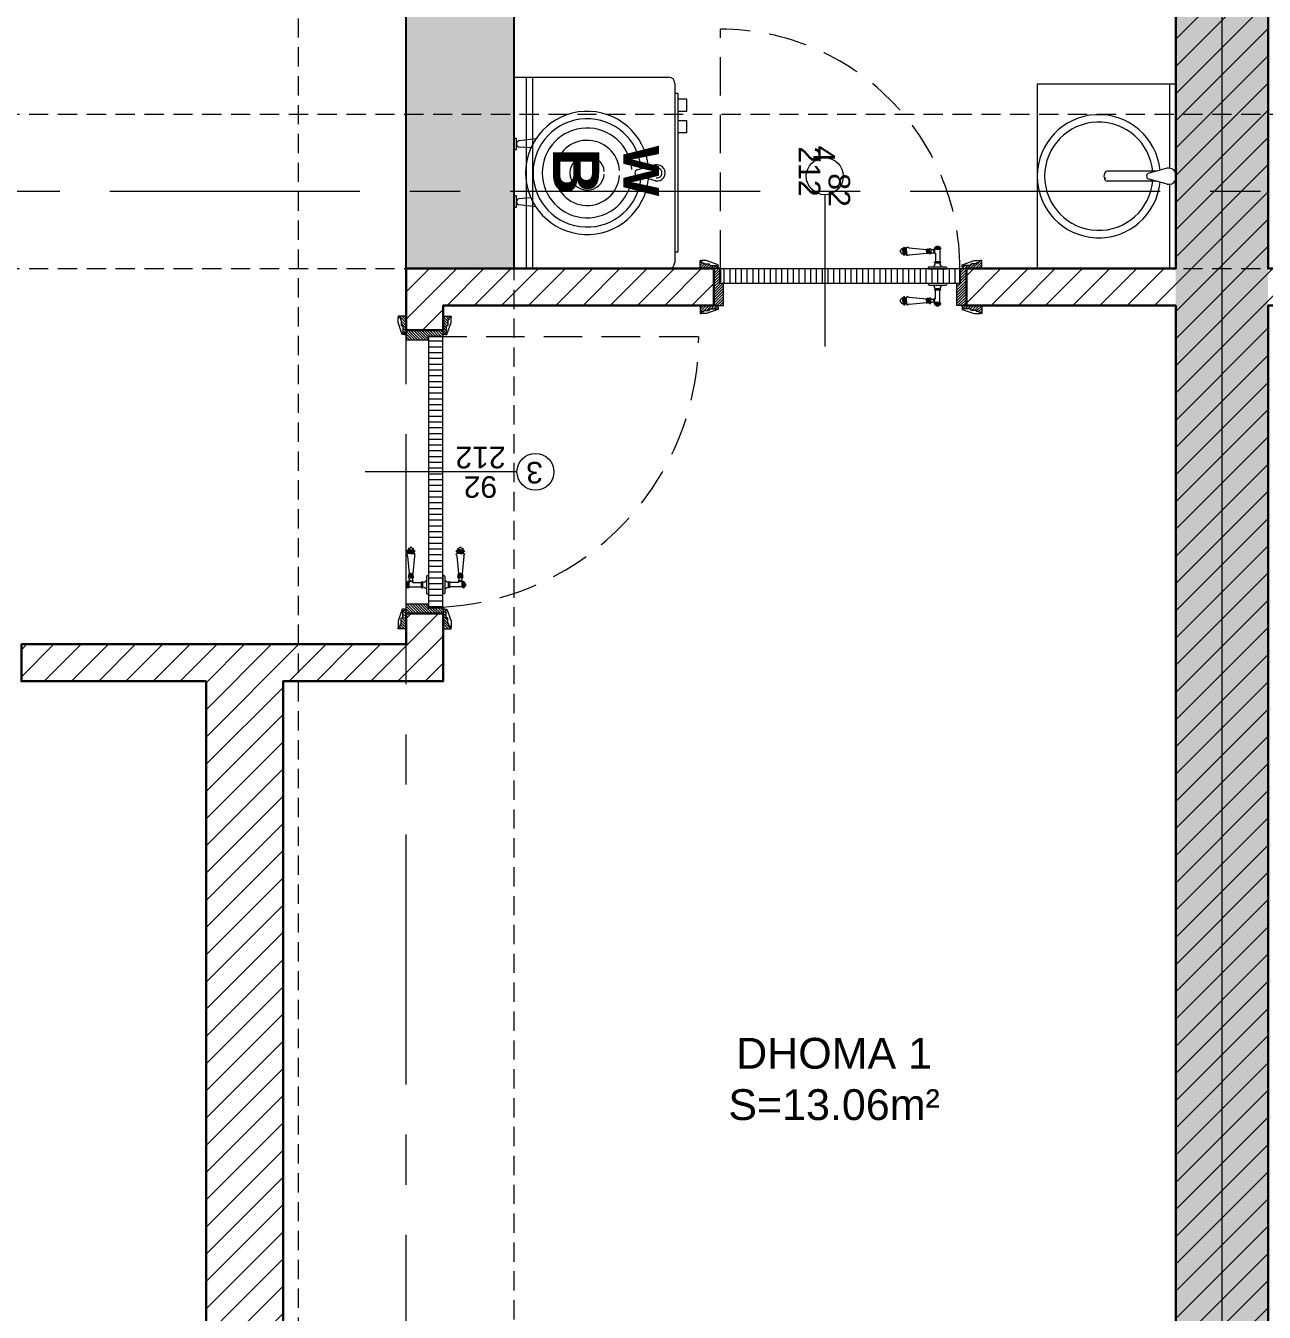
# Model space of a CAD drawing. Header units: centimetres. Extents: x 92587 to 105438, y -55119 to -48334.
# Drawn here: x 95325.5 to 95727.9, y -53786.3 to -53368.5 of the extents above; entities that cross this region are included whole.
import ezdxf

# ---------------------------------------------------------------- set-up
doc = ezdxf.new("R2010")
doc.units = ezdxf.units.CM
doc.header["$LTSCALE"] = 50
doc.header["$MEASUREMENT"] = 0
for name, pattern in [('AXES', [2, 1.25, -0.25, 0.25, -0.25]), ('CACHE', [0.375, 0.25, -0.125]), ('CONTINU', [0])]:
    doc.linetypes.add(name, pattern=pattern)
doc.layers.get('0').update_dxf_attribs({"color": 8})
for name, color, linetype in [('AXES', 10, 'AXES'), ('BETON COUPE', 3, 'CONTINU'), ('BETON TRAME', 252, 'Continuous'), ('TALUS', 2, 'Continuous')]:
    doc.layers.add(name, color=color, linetype=linetype)
for name, color, linetype, lineweight in [('BANJO', 160, 'Continuous', 9), ('BETON CACHE', 4, 'CACHE', 5), ('BETON SUP TRAME', 4, 'CACHE', 5), ('CONSOLE ISOL.', 214, 'Continuous', 15), ('door', 44, 'Continuous', 5), ('MACONNERIE COUPE', 7, 'Continuous', 30), ('MACONNERIE HACHURE', 253, 'Continuous', 13)]:
    doc.layers.add(name, color=color, linetype=linetype, lineweight=lineweight)
doc.layers.add('DEMOL', color=7, linetype='Continuous', lineweight=60, true_color=0xa87e00)
doc.styles.add('GENERATED_STYLE_1', font='arial.ttf')
doc.styles.add('RS_TEXT_1.50', font='arial.ttf', dxfattribs={"height": 12.5})

# ---------------------------------------------------------------- blocks, each defined once
blk = doc.blocks.new('A$C1cd8c289')
at = {"layer": 'AXES', "lineweight": 5, "ltscale": 1.3}
for p, q in [((740, -4150), (740, -1058.41)), ((3195, -2560), (-1985, -2560))]:
    blk.add_line(p, q, dxfattribs=at)
blk = doc.blocks.new('door900')
at = {"color": 0}
for p, q in [((-9.3, 67.7), (9.3, 67.7)), ((9.3, 65.2), (-9.3, 65.2)), ((-6.8, 71.5), (-6.8, 70.2)), ((-5.5, 71.5), (-6.8, 71.5)), ((-6.8, 70.2), (6.8, 70.2)), ((-6.8, 62.7), (-6.8, 24)), ((-6.8, 62.7), (6.8, 62.7)), ((-5.5, 71.5), (5.5, 71.5)), ((5.5, 71.5), (6.8, 71.5)), ((6.8, 71.5), (6.8, 70.2)), ((8.7, 62.7), (6.8, 62.7)), ((6.8, 49.1), (6.8, 24)), ((8.7, 50.9), (8.7, 50.9)), ((10.5, 56.8), (10.5, 62.5)), ((10.5, 56.8), (10.5, 51.1)), ((12.7, 56.8), (12.7, 62.5)), ((12.7, 56.8), (12.7, 51.1)), ((22.5, 63.8), (22.5, 49.8)), ((26.5, 56.8), (26.5, 63.8)), ((26.5, 63.8), (29.1, 63.8)), ((26.5, 63.8), (29.1, 63.8)), ((26.5, 56.8), (26.5, 49.8)), ((26.5, 49.8), (29.1, 49.8)), ((26.5, 49.8), (29.1, 49.8)), ((29.1, 63.8), (29.1, 62.8)), ((29.1, 62.8), (29.1, 56.8)), ((29.1, 50.8), (29.1, 56.8)), ((29.1, 50.8), (29.1, 49.8)), ((29.1, 49.8), (29.1, 49.8)), ((31.1, 62.8), (31.1, 56.8)), ((31.1, 50.8), (31.1, 56.8)), ((34.1, 56.8), (34.1, 62.8)), ((34.1, 62.8), (34.1, 56.8)), ((34.1, 50.8), (34.1, 56.8)), ((34.1, 56.8), (34.1, 50.8)), ((92.8, 68.1), (36.2, 62.8)), ((36.2, 56.8), (36.2, 62.8)), ((36.2, 56.8), (36.2, 50.8)), ((92.8, 45.5), (36.2, 50.8)), ((101.2, 67.3), (103.2, 68)), ((101.2, 56.8), (101.2, 67.3)), ((101.2, 56.8), (101.2, 46.3)), ((101.2, 46.3), (103.2, 45.7)), ((103.2, 68), (103.2, 67.7)), ((103.2, 56.8), (103.2, 68)), ((103.2, 56.8), (103.2, 46.3)), ((103.2, 45.9), (103.2, 45.7)), ((106.5, 68), (105.5, 67.3)), ((105.5, 56.8), (105.5, 67.3)), ((105.5, 56.8), (105.5, 46.3)), ((106.5, 45.7), (105.5, 46.3)), ((106.5, 56.8), (106.5, 68)), ((106.5, 56.8), (106.5, 45.7)), ((110.7, 68), (111.8, 67.3)), ((110.7, 56.8), (110.7, 68)), ((110.7, 56.8), (110.7, 45.7)), ((110.7, 45.7), (111.8, 46.3)), ((111.8, 56.8), (111.8, 67.3)), ((111.8, 66.2), (113.3, 66.2)), ((111.8, 56.8), (111.8, 46.3)), ((111.8, 47.5), (113.3, 47.5)), ((113.3, 56.8), (113.3, 66.2)), ((113.3, 56.8), (113.3, 47.5)), ((120.5, 56.8), (120.5, 58.6)), ((120.5, 56.8), (120.5, 55)), ((-30, 3), (-30, 0)), ((30, 0), (-30, 0)), ((27, 6), (-27, 6)), ((-8.3, 22.3), (8.3, 22.3)), ((-8.3, 18.3), (8.3, 18.3)), ((30, 3), (30, 0))]:
    blk.add_line(p, q, dxfattribs=at)
for centre, radius, start, end in [((-9.3, 66.5), 1.25, 90, 270), ((-6.8, 67.7), 2.51, 90.115, 179.885), ((-6.8, 65.2), 2.51, 180.115, 269.885), ((0, 64), 9.29, 53.4104, 126.5896), ((6.8, 67.7), 2.51, 0.115, 89.885), ((6.8, 65.2), 2.51, 270.115, 359.885), ((8.7, 49), 1.91, 88.7426, 178.1515), ((8.6, 64.9), 2.15, 272.7029, 297.6142), ((8.6, 48.8), 2.15, 62.3858, 87.2971), ((9.3, 66.5), 1.25, 270, 90), ((10, 62.5), 0.561, 3.7097, 127.9634), ((10, 51.1), 0.561, 232.0366, 356.2903), ((11.6, 62.5), 1.1, 0.0106, 179.9894), ((11.6, 51.1), 1.1, 180.0106, 359.9894), ((16.7, 70.5), 8.83, 243.5466, 311.3694), ((16.7, 43.2), 8.83, 48.6306, 116.4534), ((24.5, 63.7), 2.01, 4.1469, 175.8531), ((24.5, 50), 2.01, 184.1469, 355.8531), ((30.1, 62.8), 1.03, 0, 180.0014), ((30.1, 50.8), 1.03, 179.9972, 0), ((32.6, 62.8), 1.48, 0, 180), ((32.6, 50.8), 1.48, 180, 0), ((35.2, 62.8), 1.03, 0, 180), ((32.6, 62.8), 1.48, 1.563306237032948e-10, 2.08440831604393e-10), ((35.2, 50.8), 1.03, 180, 0), ((93.1, 72.5), 4.4, 266.3976, 315.6468), ((93.1, 41.1), 4.4, 44.3532, 93.6024), ((98.3, 67.4), 2.89, 358.3861, 135.6468), ((98.3, 46.2), 2.89, 224.3532, 1.6139), ((104.3, 67.6), 1.15, 170.914, 348.1019), ((104.3, 46.1), 1.15, 11.8981, 189.086), ((108.6, 68), 2.1, 0, 180), ((108.6, 45.7), 2.1, 180, 0), ((115.5, 62.5), 2.84, 13.4568, 140.4953), ((115.5, 51.2), 2.84, 219.5047, 346.5432), ((127.9, 65.2), 9.88, 191.9991, 221.6757), ((127.9, 48.5), 9.88, 138.3243, 168.0009), ((120.5, 56.8), 1.79, 0, 90), ((120.5, 56.8), 1.79, 270, 0), ((-27, 3), 3, 90, 180), ((-6.8, 6), 6, 130.5908, 180), ((-16.6, 16.6), 8.41, 314.3689, 12.0705), ((-8.3, 20.3), 2, 90, 270), ((-8.5, 24), 1.71, 275.059, 359.7825), ((8.5, 24), 1.71, 180.2175, 264.941), ((16.6, 16.6), 8.41, 167.9295, 225.6311), ((8.3, 20.3), 2, 270, 90), ((6.8, 6), 6, 0, 49.4092), ((27, 3), 3, 0, 90)]:
    blk.add_arc(centre, radius, start, end, dxfattribs=at)
blk = doc.blocks.new('Lav60')
at = {"layer": 'BANJO', "linetype": 'Continuous'}
for p, q in [((-54.27, 55.4), (-54.27, 84.18)), ((-54.27, 84.18), (-54.27, 55.4)), ((-52.27, 56.8), (-52.27, 84.18)), ((-9.27, 24.18), (-9.27, 84.18)), ((-51.47, 56.78), (-45.6, 55.16)), ((-47.77, 55.78), (-31.97, 55.78)), ((-31.61, 54.81), (-31.61, 54.8)), ((-31.5, 54.81), (-31.61, 54.81)), ((-31.61, 54.8), (-31.5, 54.8)), ((-31.5, 54.8), (-31.5, 54.81)), ((-54.27, 24.18), (-54.27, 52.96)), ((-54.27, 52.96), (-54.27, 24.18)), ((-52.27, 24.18), (-52.27, 51.56)), ((-51.47, 51.58), (-45.6, 53.19)), ((-47.79, 52.59), (-31.97, 52.59))]:
    blk.add_line(p, q, dxfattribs=at)
at = {"layer": 'BANJO'}
for p, q in [((-9.27, 84.18), (-54.27, 84.18)), ((-9.27, 24.18), (-9.27, 84.18)), ((-9.27, 24.18), (-54.27, 24.18))]:
    blk.add_line(p, q, dxfattribs=at)
at = {"layer": 'BANJO', "linetype": 'Continuous'}
for centre, radius, start, end in [((-29.27, 54.18), 20, 185.6501, 174.3498), ((-29.27, 54.18), 17.58, 184.3007, 175.6991), ((-51.93, 54.18), 2.64, 79.9737, 280.0262), ((-45.78, 54.18), 1, 280.3543, 79.6456)]:
    blk.add_arc(centre, radius, start, end, dxfattribs=at)
blk.add_ellipse((-31.97, 54.18), major_axis=(0, -1.59), ratio=0.623935, start_param=0, end_param=3.141593, dxfattribs=at)

msp = doc.modelspace()

# ---------------------------------------------------------------- hatches: boundary and pattern name
at = {"layer": 'BETON TRAME', "transparency": 33554559}
h = msp.add_hatch(color=256, dxfattribs=at)
h.dxf.hatch_style = 1
h.paths.add_polyline_path([(95944.11, -52797.36), (95979.11, -52797.36), (95979.11, -53447.36), (95944.11, -53447.36), (95944.11, -53272.36), (95484.11, -53272.36), (95484.11, -53447.36), (95449.11, -53447.36), (95449.11, -52797.36), (95484.11, -52797.36), (95484.11, -53232.36), (95694.11, -53232.36), (95694.11, -52902.36), (95734.11, -52902.36), (95734.11, -53232.36), (95944.11, -53232.36)])
h.paths.add_polyline_path([(96814.11, -54122.36), (96814.11, -54072.36), (96679.11, -54072.36), (96679.11, -54122.36)])
h.paths.add_polyline_path([(96079.11, -54122.36), (96079.11, -54072.36), (95944.11, -54072.36), (95944.11, -54122.36)])
h.paths.add_polyline_path([(95484.11, -54122.36), (95484.11, -54072.36), (95349.11, -54072.36), (95349.11, -54122.36)])
h.paths.add_polyline_path([(94749.11, -54122.36), (94749.11, -54072.36), (94614.11, -54072.36), (94614.11, -54122.36)])
h.paths.add_polyline_path([(94749.11, -53447.36), (94749.11, -53397.36), (94614.11, -53397.36), (94614.11, -53447.36)])
h.paths.add_polyline_path([(96814.11, -53447.36), (96814.11, -53397.36), (96679.11, -53397.36), (96679.11, -53447.36)])
h.paths.add_polyline_path([(96814.11, -52847.36), (96814.11, -52797.36), (96679.11, -52797.36), (96679.11, -52847.36)])
h.paths.add_polyline_path([(94749.11, -52847.36), (94749.11, -52797.36), (94614.11, -52797.36), (94614.11, -52847.36)])
h.paths.add_polyline_path([(94749.11, -52107.36), (94749.11, -52057.36), (94614.11, -52057.36), (94614.11, -52107.36)])
h.paths.add_polyline_path([(96679.11, -52057.36), (96679.11, -52107.36), (96814.11, -52107.36), (96814.11, -52057.36)])
h.paths.add_polyline_path([(95984.11, -52107.36), (95984.11, -52057.36), (95874.11, -52057.36), (95874.11, -52107.36)])
h.paths.add_polyline_path([(95554.11, -52107.36), (95554.11, -52057.36), (95444.11, -52057.36), (95444.11, -52107.36)])
h.paths.add_polyline_path([(95579.11, -52057.36), (95554.11, -52057.36), (95554.11, -52562.36), (95579.11, -52562.36)])
h.paths.add_polyline_path([(95874.11, -52057.36), (95849.11, -52057.36), (95849.11, -52562.36), (95874.11, -52562.36)])
at = {"layer": 'door'}
h = msp.add_hatch(dxfattribs=at)
h.set_pattern_fill('ANSI31', color=256, scale=5, angle=900)
h.set_pattern_definition([(225, (243059.2764, -108478.8739), (0.4419417382, -0.4419417382), [])])
edge = h.paths.add_edge_path()
edge.add_line((95545.36, -53461.25), (95545.78, -53461.25))
edge.add_line((95545.78, -53461.25), (95545.78, -53460.93))
edge.add_line((95545.78, -53460.93), (95547.54, -53460.93))
edge.add_line((95547.54, -53460.93), (95547.54, -53460.72))
edge.add_arc((95547.54, -53460.41), 0.314, 270, 360)
edge.add_line((95547.85, -53460.41), (95549.95, -53460.41))
edge.add_line((95549.95, -53460.41), (95549.95, -53460.2))
edge.add_arc((95549.95, -53459.89), 0.314, 270, 360)
edge.add_line((95550.26, -53459.89), (95550.47, -53459.89))
edge.add_line((95550.47, -53459.89), (95550.47, -53459.36))
edge.add_line((95550.47, -53459.36), (95544.61, -53459.36))
edge.add_line((95544.61, -53459.36), (95544.61, -53461.98))
edge.add_line((95544.61, -53461.98), (95545.02, -53461.98))
edge.add_line((95545.02, -53461.98), (95545.02, -53461.67))
edge.add_line((95545.02, -53461.67), (95544.94, -53461.67))
edge.add_arc((95545.36, -53461.67), 0.419, 90, 180, ccw=False)
h.paths.add_polyline_path([(95549.11, -53459.36), (95552.25, -53459.36), (95552.25, -53452.18), (95551, -53452.18), (95551, -53447.36), (95549.11, -53447.36)])
edge = h.paths.add_edge_path()
edge.add_line((95545.36, -53445.48), (95545.78, -53445.48))
edge.add_line((95545.78, -53445.48), (95545.78, -53445.79))
edge.add_line((95545.78, -53445.79), (95547.54, -53445.79))
edge.add_line((95547.54, -53445.79), (95547.54, -53446))
edge.add_arc((95547.54, -53446.31), 0.314, 0, 90, ccw=False)
edge.add_line((95547.85, -53446.31), (95549.95, -53446.31))
edge.add_line((95549.95, -53446.31), (95549.95, -53446.52))
edge.add_arc((95549.95, -53446.84), 0.314, 0, 90, ccw=False)
edge.add_line((95550.26, -53446.84), (95550.47, -53446.84))
edge.add_line((95550.47, -53446.84), (95550.47, -53447.36))
edge.add_line((95550.47, -53447.36), (95544.61, -53447.36))
edge.add_line((95544.61, -53447.36), (95544.61, -53444.74))
edge.add_line((95544.61, -53444.74), (95545.02, -53444.74))
edge.add_line((95545.02, -53444.74), (95545.02, -53445.06))
edge.add_line((95545.02, -53445.06), (95544.94, -53445.06))
edge.add_arc((95545.36, -53445.06), 0.419, 180, 270)
h = msp.add_hatch(dxfattribs=at)
h.set_pattern_fill('ANSI31', color=256, scale=15, angle=405)
h.set_pattern_definition([(90, (49560.5732, -152526.3063), (-1.875, 2e-15), [])])
h.paths.add_polyline_path([(95551.21, -53452.13), (95629, -53452.13), (95629, -53447.41), (95551.21, -53447.41)])
h = msp.add_hatch(dxfattribs=at)
h.set_pattern_fill('ANSI31', color=256, scale=5, angle=900)
h.set_pattern_definition([(225, (243069.2883, -108478.8739), (0.4419417382, -0.4419417382), [])])
h.paths.add_polyline_path([(95631.1, -53459.36), (95627.96, -53459.36), (95627.96, -53452.18), (95629.21, -53452.18), (95629.21, -53447.36), (95631.1, -53447.36)])
edge = h.paths.add_edge_path()
edge.add_line((95634.85, -53461.25), (95634.43, -53461.25))
edge.add_line((95634.43, -53461.25), (95634.43, -53460.93))
edge.add_line((95634.43, -53460.93), (95632.67, -53460.93))
edge.add_line((95632.67, -53460.93), (95632.67, -53460.72))
edge.add_arc((95632.67, -53460.41), 0.314, 180, 270, ccw=False)
edge.add_line((95632.36, -53460.41), (95630.26, -53460.41))
edge.add_line((95630.26, -53460.41), (95630.26, -53460.2))
edge.add_arc((95630.26, -53459.89), 0.314, 180, 270, ccw=False)
edge.add_line((95629.95, -53459.89), (95629.74, -53459.89))
edge.add_line((95629.74, -53459.89), (95629.74, -53459.36))
edge.add_line((95629.74, -53459.36), (95636.1, -53459.36))
edge.add_line((95636.1, -53459.36), (95636.1, -53461.98))
edge.add_line((95636.1, -53461.98), (95635.69, -53461.98))
edge.add_line((95635.69, -53461.98), (95635.69, -53461.67))
edge.add_line((95635.69, -53461.67), (95635.27, -53461.67))
edge.add_arc((95634.85, -53461.67), 0.419, 0, 90)
edge = h.paths.add_edge_path()
edge.add_line((95634.85, -53445.48), (95634.43, -53445.48))
edge.add_line((95634.43, -53445.48), (95634.43, -53445.79))
edge.add_line((95634.43, -53445.79), (95632.67, -53445.79))
edge.add_line((95632.67, -53445.79), (95632.67, -53446))
edge.add_arc((95632.67, -53446.31), 0.314, 90, 180)
edge.add_line((95632.36, -53446.31), (95630.26, -53446.31))
edge.add_line((95630.26, -53446.31), (95630.26, -53446.52))
edge.add_arc((95630.26, -53446.84), 0.314, 90, 180)
edge.add_line((95629.95, -53446.84), (95629.74, -53446.84))
edge.add_line((95629.74, -53446.84), (95629.74, -53447.36))
edge.add_line((95629.74, -53447.36), (95636.1, -53447.36))
edge.add_line((95636.1, -53447.36), (95636.1, -53444.74))
edge.add_line((95636.1, -53444.74), (95635.69, -53444.74))
edge.add_line((95635.69, -53444.74), (95635.69, -53445.06))
edge.add_line((95635.69, -53445.06), (95635.27, -53445.06))
edge.add_arc((95634.85, -53445.06), 0.419, 270, 360, ccw=False)
h = msp.add_hatch(dxfattribs=at)
h.set_pattern_fill('ANSI31', color=256, scale=5, angle=990)
h.set_pattern_definition([(315, (150376.98944, 93065.35384), (0.4419417382, 0.4419417382), [])])
edge = h.paths.add_edge_path()
edge.add_line((95447.23, -53463.61), (95447.23, -53464.03))
edge.add_line((95447.23, -53464.03), (95447.54, -53464.03))
edge.add_line((95447.54, -53464.03), (95447.54, -53465.79))
edge.add_line((95447.54, -53465.79), (95447.75, -53465.79))
edge.add_arc((95448.06, -53465.79), 0.314, 180, 270)
edge.add_line((95448.06, -53466.11), (95448.06, -53468.2))
edge.add_line((95448.06, -53468.2), (95448.27, -53468.2))
edge.add_arc((95448.59, -53468.2), 0.314, 180, 270)
edge.add_line((95448.59, -53468.51), (95448.59, -53468.72))
edge.add_line((95448.59, -53468.72), (95449.11, -53468.72))
edge.add_line((95449.11, -53468.72), (95449.11, -53462.86))
edge.add_line((95449.11, -53462.86), (95446.49, -53462.86))
edge.add_line((95446.49, -53462.86), (95446.49, -53463.27))
edge.add_line((95446.49, -53463.27), (95446.81, -53463.27))
edge.add_line((95446.81, -53463.27), (95446.81, -53463.19))
edge.add_arc((95446.81, -53463.61), 0.419, 0, 90, ccw=False)
h.paths.add_polyline_path([(95449.11, -53467.36), (95449.11, -53470.51), (95456.29, -53470.51), (95456.29, -53469.25), (95461.11, -53469.25), (95461.11, -53467.36)])
edge = h.paths.add_edge_path()
edge.add_line((95463, -53463.61), (95463, -53464.03))
edge.add_line((95463, -53464.03), (95462.68, -53464.03))
edge.add_line((95462.68, -53464.03), (95462.68, -53465.79))
edge.add_line((95462.68, -53465.79), (95462.47, -53465.79))
edge.add_arc((95462.16, -53465.79), 0.314, 270, 360, ccw=False)
edge.add_line((95462.16, -53466.11), (95462.16, -53468.2))
edge.add_line((95462.16, -53468.2), (95461.95, -53468.2))
edge.add_arc((95461.63, -53468.2), 0.314, -90, 0, ccw=False)
edge.add_line((95461.63, -53468.51), (95461.63, -53468.72))
edge.add_line((95461.63, -53468.72), (95461.11, -53468.72))
edge.add_line((95461.11, -53468.72), (95461.11, -53462.86))
edge.add_line((95461.11, -53462.86), (95463.73, -53462.86))
edge.add_line((95463.73, -53462.86), (95463.73, -53463.27))
edge.add_line((95463.73, -53463.27), (95463.42, -53463.27))
edge.add_line((95463.42, -53463.27), (95463.42, -53463.19))
edge.add_arc((95463.42, -53463.61), 0.419, 90, 180)
h = msp.add_hatch(dxfattribs=at)
h.set_pattern_fill('ANSI31', color=256, scale=15, angle=495)
h.set_pattern_definition([(180, (194424.4219, -100443.3612), (-8e-16, -1.875), [])])
h.paths.add_polyline_path([(95456.34, -53469.46), (95456.34, -53557.27), (95461.06, -53557.27), (95461.06, -53469.46)])
h = msp.add_hatch(dxfattribs=at)
h.set_pattern_fill('ANSI31', color=256, scale=5, angle=990)
h.set_pattern_definition([(315, (150376.98944, 93065.35384), (0.4419417382, 0.4419417382), [])])
h.paths.add_polyline_path([(95449.11, -53559.36), (95449.11, -53556.22), (95456.29, -53556.22), (95456.29, -53557.48), (95461.11, -53557.48), (95461.11, -53559.36)])
edge = h.paths.add_edge_path()
edge.add_line((95447.23, -53563.11), (95447.23, -53562.7))
edge.add_line((95447.23, -53562.7), (95447.54, -53562.7))
edge.add_line((95447.54, -53562.7), (95447.54, -53560.93))
edge.add_line((95447.54, -53560.93), (95447.75, -53560.93))
edge.add_arc((95448.06, -53560.93), 0.314, 90, 180, ccw=False)
edge.add_line((95448.06, -53560.62), (95448.06, -53558.52))
edge.add_line((95448.06, -53558.52), (95448.27, -53558.52))
edge.add_arc((95448.59, -53558.52), 0.314, 90, 180, ccw=False)
edge.add_line((95448.59, -53558.21), (95448.59, -53558))
edge.add_line((95448.59, -53558), (95449.11, -53558))
edge.add_line((95449.11, -53558), (95449.11, -53564.36))
edge.add_line((95449.11, -53564.36), (95446.49, -53564.36))
edge.add_line((95446.49, -53564.36), (95446.49, -53563.95))
edge.add_line((95446.49, -53563.95), (95446.81, -53563.95))
edge.add_line((95446.81, -53563.95), (95446.81, -53563.53))
edge.add_arc((95446.81, -53563.11), 0.419, 270, 360)
edge = h.paths.add_edge_path()
edge.add_line((95463, -53563.11), (95463, -53562.7))
edge.add_line((95463, -53562.7), (95462.68, -53562.7))
edge.add_line((95462.68, -53562.7), (95462.68, -53560.93))
edge.add_line((95462.68, -53560.93), (95462.47, -53560.93))
edge.add_arc((95462.16, -53560.93), 0.314, 0, 90)
edge.add_line((95462.16, -53560.62), (95462.16, -53558.52))
edge.add_line((95462.16, -53558.52), (95461.95, -53558.52))
edge.add_arc((95461.63, -53558.52), 0.314, 360, 450)
edge.add_line((95461.63, -53558.21), (95461.63, -53558))
edge.add_line((95461.63, -53558), (95461.11, -53558))
edge.add_line((95461.11, -53558), (95461.11, -53564.36))
edge.add_line((95461.11, -53564.36), (95463.73, -53564.36))
edge.add_line((95463.73, -53564.36), (95463.73, -53563.95))
edge.add_line((95463.73, -53563.95), (95463.42, -53563.95))
edge.add_line((95463.42, -53563.95), (95463.42, -53563.53))
edge.add_arc((95463.42, -53563.11), 0.419, 180, 270, ccw=False)
at = {"layer": 'MACONNERIE HACHURE'}
h = msp.add_hatch(dxfattribs=at)
h.set_pattern_fill('ANSI31', color=256, scale=50, style=0)
h.set_pattern_definition([(45, (845.911, 6550.742), (-4.41941738, 4.41941738), [])])
h.paths.add_polyline_path([(96464.11, -53567.36), (96464.11, -53736.36), (96392.11, -53736.36), (96392.11, -53757.36), (96414.11, -53757.36), (96414.11, -53762.36), (96234.11, -53762.36), (96234.11, -53750.36), (96284.11, -53750.36), (96284.11, -53577.36), (96306.11, -53577.36), (96306.11, -53589.36), (96296.11, -53589.36), (96296.11, -53750.36), (96387.11, -53750.36), (96387.11, -53731.36), (96444.11, -53731.36), (96444.11, -53589.36), (96388.11, -53589.36), (96388.11, -53577.36), (96452.11, -53577.36), (96452.11, -53567.36)])
h.paths.add_polyline_path([(95894.28, -52902.36), (95944.11, -52902.36), (95944.11, -52942.36), (95894.28, -52942.36)])
h.paths.add_polyline_path([(95734.11, -52902.36), (95774.11, -52902.36), (95774.11, -52942.36), (95734.11, -52942.36)])
h.paths.add_polyline_path([(95874.11, -52547.36), (95964.11, -52547.36), (95964.11, -52607.36), (96117.11, -52607.36), (96117.11, -52547.36), (96129.11, -52547.36), (96129.11, -52667.36), (96109.11, -52667.36), (96109.11, -52632.36), (95944.11, -52632.36), (95944.11, -52583.36), (95874.11, -52583.36), (95874.11, -52632.36), (95839.11, -52632.36), (95839.11, -52612.36), (95849.11, -52612.36), (95849.11, -52562.36), (95874.11, -52562.36), (95874.11, -52578.36), (95944.11, -52578.36), (95944.11, -52552.36), (95874.11, -52552.36)])
h.paths.add_polyline_path([(96444.11, -54162.36), (96344.11, -54162.36), (96344.11, -54187.36), (96444.11, -54187.36)])
h.paths.add_polyline_path([(96679.11, -52154.25), (96704.11, -52154.25), (96704.11, -52107.36), (96679.11, -52107.36)])
h.paths.add_polyline_path([(96679.11, -54052.36), (96704.11, -54052.36), (96704.11, -54072.36), (96679.11, -54072.36)])
h.paths.add_polyline_path([(95996.61, -52902.36), (95979.11, -52902.36), (95979.11, -52922.36), (95996.61, -52922.36)])
h.paths.add_polyline_path([(96319.11, -52789.36), (96329.11, -52789.36), (96329.11, -52777.36), (96289.11, -52777.36), (96289.11, -52789.36), (96299.11, -52789.36), (96299.11, -53107.36), (96129.11, -53107.36), (96129.11, -52789.36), (96207.12, -52789.36), (96207.12, -52777.36), (96129.11, -52777.36), (96129.11, -52767.36), (96109.11, -52767.36), (96109.11, -52902.36), (96096.61, -52902.36), (96096.61, -52922.36), (96109.11, -52922.36), (96109.11, -53137.36), (96130.11, -53137.36), (96130.11, -53467.36), (96228.12, -53467.36), (96228.12, -53455.36), (96150.11, -53455.36), (96150.11, -53137.36), (96320.11, -53137.36), (96320.11, -53455.36), (96310.11, -53455.36), (96310.11, -53467.36), (96350.11, -53467.36), (96350.11, -53455.36), (96340.11, -53455.36), (96340.11, -53137.36), (96679.11, -53137.36), (96679.11, -53182.36), (96704.11, -53182.36), (96704.11, -53132.36), (96814.11, -53132.36), (96814.11, -53112.36), (96704.11, -53112.36), (96704.11, -53062.36), (96679.11, -53062.36), (96679.11, -53107.36), (96319.11, -53107.36)])
h.paths.add_polyline_path([(96487.11, -53762.36), (96487.11, -53742.36), (96789.11, -53742.36), (96789.11, -53677.36), (96814.11, -53677.36), (96814.11, -53767.36), (96704.11, -53767.36), (96704.11, -53782.36), (96679.11, -53782.36), (96679.11, -53762.36)])
h.paths.add_polyline_path([(96044.11, -53859.36), (96019.11, -53859.36), (96019.11, -53581.36), (95967.11, -53581.36), (95967.11, -53559.36), (95979.11, -53559.36), (95979.11, -53569.36), (96104.11, -53569.36), (96104.11, -53581.36), (96044.11, -53581.36)])
h.paths.add_polyline_path([(96019.11, -53932.36), (96019.11, -53952.36), (95969.11, -53952.36), (95969.11, -54072.36), (95944.11, -54072.36), (95944.11, -53957.36), (95926.61, -53957.36), (95926.61, -53932.36)])
h.paths.add_polyline_path([(96679.11, -54122.36), (96679.11, -54162.36), (96624.11, -54162.36), (96624.11, -54187.36), (96704.11, -54187.36), (96704.11, -54122.36)])
h.paths.add_polyline_path([(96104.11, -54162.36), (96164.11, -54162.36), (96164.11, -54187.36), (96079.11, -54187.36), (96079.11, -54122.36), (96079.11, -54122.36), (96079.11, -54072.36), (96104.11, -54072.36)])
h.paths.add_polyline_path([(96679.11, -52482.36), (96679.11, -52424.25), (96704.11, -52424.25), (96704.11, -52477.36), (96814.11, -52477.36), (96814.11, -52567.36), (96789.11, -52567.36), (96789.11, -52502.36), (96456.11, -52502.36), (96456.11, -52675.36), (96444.11, -52675.36), (96444.11, -52667.36), (96388.11, -52667.36), (96388.11, -52655.36), (96444.11, -52655.36), (96444.11, -52507.36), (96296.11, -52507.36), (96296.11, -52655.36), (96306.11, -52655.36), (96306.11, -52667.36), (96284.11, -52667.36), (96284.11, -52494.36), (96234.24, -52494.36), (96234.24, -52482.36)])
h.paths.add_polyline_path([(96444.11, -52809.36), (96444.11, -52789.36), (96421.11, -52789.36), (96421.11, -52777.36), (96444.11, -52777.36), (96444.11, -52767.36), (96456.11, -52767.36), (96456.11, -52797.36), (96679.11, -52797.36), (96679.11, -52809.36)], flags=17)
h.paths.add_polyline_path([(96464.11, -53447.36), (96679.11, -53447.36), (96679.11, -53435.36), (96452.11, -53435.36), (96452.11, -53455.36), (96442.11, -53455.36), (96442.11, -53467.36), (96452.11, -53467.36), (96452.11, -53475.36), (96464.11, -53475.36)])
h.paths.add_polyline_path([(95879.11, -53447.36), (95879.11, -53459.36), (95967.11, -53459.36), (95967.11, -53467.36), (95979.11, -53467.36), (95979.11, -53447.36)])
h.paths.add_polyline_path([(96789.11, -52797.36), (96814.11, -52797.36), (96814.11, -52747.36), (96789.11, -52747.36)])
h.paths.add_polyline_path([(96789.11, -53447.36), (96814.11, -53447.36), (96814.11, -53497.36), (96789.11, -53497.36)])
h.paths.add_polyline_path([(96679.11, -52847.36), (96704.11, -52847.36), (96704.11, -52902.25), (96679.11, -52902.25)], flags=17)
h.paths.add_polyline_path([(96679.11, -53397.36), (96704.11, -53397.36), (96704.11, -53342.47), (96679.11, -53342.47)], flags=17)
h.paths.add_polyline_path([(95533.94, -52902.36), (95484.11, -52902.36), (95484.11, -52942.36), (95533.94, -52942.36)])
h.paths.add_polyline_path([(95694.11, -52902.36), (95654.11, -52902.36), (95654.11, -52942.36), (95694.11, -52942.36)])
h.paths.add_polyline_path([(95849.11, -52082.36), (95829.11, -52082.36), (95829.11, -52057.36), (95849.11, -52057.36)])
h.paths.add_polyline_path([(96164.11, -52082.36), (96164.11, -52057.36), (95984.11, -52057.36), (95984.11, -52082.36)])
h.paths.add_polyline_path([(95554.11, -52547.36), (95464.11, -52547.36), (95464.11, -52607.36), (95311.11, -52607.36), (95311.11, -52547.36), (95299.11, -52547.36), (95299.11, -52667.36), (95319.11, -52667.36), (95319.11, -52632.36), (95484.11, -52632.36), (95484.11, -52583.36), (95554.11, -52583.36), (95554.11, -52632.36), (95739.11, -52632.36), (95739.11, -52612.36), (95579.11, -52612.36), (95579.11, -52562.36), (95554.11, -52562.36), (95554.11, -52578.36), (95484.11, -52578.36), (95484.11, -52552.36), (95554.11, -52552.36)])
h.paths.add_polyline_path([(94984.11, -54162.36), (95084.11, -54162.36), (95084.11, -54187.36), (94984.11, -54187.36)])
h.paths.add_polyline_path([(94749.11, -52154.25), (94724.11, -52154.25), (94724.11, -52107.36), (94749.11, -52107.36)])
h.paths.add_polyline_path([(94749.11, -54052.36), (94724.11, -54052.36), (94724.11, -54072.36), (94749.11, -54072.36)])
h.paths.add_polyline_path([(95431.61, -52902.36), (95449.11, -52902.36), (95449.11, -52922.36), (95431.61, -52922.36)])
h.paths.add_polyline_path([(95729.11, -53932.36), (95746.61, -53932.36), (95746.61, -53957.36), (95729.11, -53957.36), (95729.11, -54122.36), (95699.11, -54122.36), (95699.11, -53957.36), (95681.5, -53957.36), (95681.5, -53932.36), (95699.11, -53932.36), (95699.11, -53459.36), (95631.11, -53459.36), (95631.11, -53447.36), (95699.11, -53447.36), (95699.11, -53272.36), (95729.11, -53272.36), (95729.11, -53447.36), (95797.11, -53447.36), (95797.11, -53459.36), (95729.11, -53459.36)])
h.paths.add_polyline_path([(95109.11, -52789.36), (95099.11, -52789.36), (95099.11, -52777.36), (95139.11, -52777.36), (95139.11, -52789.36), (95129.11, -52789.36), (95129.11, -53107.36), (95299.11, -53107.36), (95299.11, -52789.36), (95221.1, -52789.36), (95221.1, -52777.36), (95299.11, -52777.36), (95299.11, -52767.36), (95319.11, -52767.36), (95319.11, -52902.36), (95331.61, -52902.36), (95331.61, -52922.36), (95319.11, -52922.36), (95319.11, -53137.36), (95298.11, -53137.36), (95298.11, -53467.36), (95200.1, -53467.36), (95200.1, -53455.36), (95278.11, -53455.36), (95278.11, -53137.36), (95108.11, -53137.36), (95108.11, -53455.36), (95118.11, -53455.36), (95118.11, -53467.36), (95078.11, -53467.36), (95078.11, -53455.36), (95088.11, -53455.36), (95088.11, -53137.36), (94749.11, -53137.36), (94749.11, -53182.36), (94724.11, -53182.36), (94724.11, -53132.36), (94614.11, -53132.36), (94614.11, -53112.36), (94724.11, -53112.36), (94724.11, -53062.36), (94749.11, -53062.36), (94749.11, -53107.36), (95109.11, -53107.36)])
h.paths.add_polyline_path([(94964.11, -53736.36), (95036.11, -53736.36), (95036.11, -53757.36), (95014.11, -53757.36), (95014.11, -53762.36), (95194.11, -53762.36), (95194.11, -53750.36), (95144.11, -53750.36), (95144.11, -53577.36), (95122.11, -53577.36), (95122.11, -53589.36), (95132.11, -53589.36), (95132.11, -53750.36), (95041.11, -53750.36), (95041.11, -53731.36), (94984.11, -53731.36), (94984.11, -53589.36), (95040.11, -53589.36), (95040.11, -53577.36), (94976.11, -53577.36), (94976.11, -53567.36), (94964.11, -53567.36)])
h.paths.add_polyline_path([(94941.11, -53762.36), (94941.11, -53742.36), (94639.11, -53742.36), (94639.11, -53677.36), (94614.11, -53677.36), (94614.11, -53767.36), (94724.11, -53767.36), (94724.11, -53782.36), (94749.11, -53782.36), (94749.11, -53762.36)])
h.paths.add_polyline_path([(95384.11, -53859.36), (95409.11, -53859.36), (95409.11, -53581.36), (95461.11, -53581.36), (95461.11, -53559.36), (95449.11, -53559.36), (95449.11, -53569.36), (95324.11, -53569.36), (95324.11, -53581.36), (95384.11, -53581.36)])
h.paths.add_polyline_path([(95409.11, -53932.36), (95409.11, -53952.36), (95459.11, -53952.36), (95459.11, -54072.36), (95484.11, -54072.36), (95484.11, -53957.36), (95501.61, -53957.36), (95501.61, -53932.36)])
h.paths.add_polyline_path([(94749.11, -54122.36), (94749.11, -54162.36), (94804.11, -54162.36), (94804.11, -54187.36), (94724.11, -54187.36), (94724.11, -54122.36)])
h.paths.add_polyline_path([(95324.11, -54162.36), (95264.11, -54162.36), (95264.11, -54187.36), (95349.11, -54187.36), (95349.11, -54122.36), (95349.11, -54122.36), (95349.11, -54072.36), (95324.11, -54072.36)])
h.paths.add_polyline_path([(96679.11, -52082.36), (96624.11, -52082.36), (96624.11, -52057.36), (96679.11, -52057.36)])
h.paths.add_polyline_path([(96444.11, -52082.36), (96444.11, -52057.36), (96344.11, -52057.36), (96344.11, -52082.36)])
h.paths.add_polyline_path([(95729.11, -52082.36), (95579.11, -52082.36), (95579.11, -52057.36), (95729.11, -52057.36)])
h.paths.add_polyline_path([(95444.11, -52082.36), (94749.11, -52082.36), (94749.11, -52057.36), (95444.11, -52057.36)])
h.paths.add_polyline_path([(94749.11, -52482.36), (94749.11, -52424.25), (94724.11, -52424.25), (94724.11, -52477.36), (94614.11, -52477.36), (94614.11, -52567.36), (94639.11, -52567.36), (94639.11, -52502.36), (94972.11, -52502.36), (94972.11, -52675.36), (94984.11, -52675.36), (94984.11, -52667.36), (95040.11, -52667.36), (95040.11, -52655.36), (94984.11, -52655.36), (94984.11, -52507.36), (95132.11, -52507.36), (95132.11, -52655.36), (95122.11, -52655.36), (95122.11, -52667.36), (95144.11, -52667.36), (95144.11, -52494.36), (95193.98, -52494.36), (95193.98, -52482.36)])
h.paths.add_polyline_path([(94984.11, -52809.36), (94984.11, -52789.36), (95007.11, -52789.36), (95007.11, -52777.36), (94984.11, -52777.36), (94984.11, -52767.36), (94972.11, -52767.36), (94972.11, -52797.36), (94749.11, -52797.36), (94749.11, -52809.36)], flags=17)
h.paths.add_polyline_path([(94964.11, -53447.36), (94749.11, -53447.36), (94749.11, -53435.36), (94976.11, -53435.36), (94976.11, -53455.36), (94986.11, -53455.36), (94986.11, -53467.36), (94976.11, -53467.36), (94976.11, -53475.36), (94964.11, -53475.36)])
h.paths.add_polyline_path([(95549.11, -53447.36), (95549.11, -53459.36), (95461.11, -53459.36), (95461.11, -53467.36), (95449.11, -53467.36), (95449.11, -53447.36)])
h.paths.add_polyline_path([(94639.11, -52797.36), (94614.11, -52797.36), (94614.11, -52747.36), (94639.11, -52747.36)])
h.paths.add_polyline_path([(94639.11, -53447.36), (94614.11, -53447.36), (94614.11, -53497.36), (94639.11, -53497.36)])
h.paths.add_polyline_path([(94749.11, -52847.36), (94724.11, -52847.36), (94724.11, -52902.25), (94749.11, -52902.25)], flags=17)
h.paths.add_polyline_path([(94749.11, -53397.36), (94724.11, -53397.36), (94724.11, -53342.47), (94749.11, -53342.47)], flags=17)
at = {"layer": 'TALUS', "ltscale": 0.5, "true_color": 0xf8991e, "transparency": 33554610}
h = msp.add_hatch(color=30, dxfattribs=at)
h.dxf.hatch_style = 1
h.paths.add_polyline_path([(95979.11, -52902.36), (96129.11, -52902.36), (96129.21, -53107.36), (96704.11, -53107.36), (96704.11, -53112.36), (96814.11, -53112.36), (96814.11, -53132.36), (96704.11, -53132.36), (96704.11, -53137.36), (96109.11, -53137.36), (96109.11, -52922.36), (95979.11, -52922.36)])
h.paths.add_polyline_path([(95449.11, -52902.36), (95299.11, -52902.36), (95299.01, -53107.36), (94724.11, -53107.36), (94724.11, -53112.36), (94614.11, -53112.36), (94614.11, -53132.36), (94724.11, -53132.36), (94724.11, -53137.36), (95319.11, -53137.36), (95319.11, -52922.36), (95449.11, -52922.36)])
h.paths.add_polyline_path([(95699.11, -53272.36), (95729.11, -53272.36), (95729.11, -54122.36), (95699.11, -54122.36)])

# ---------------------------------------------------------------- linework, layer by layer
at = {"layer": 'BANJO'}
for p, q in [((95484.11, -53385.2), (95534.39, -53385.2)), ((95484.11, -53385.2), (95484.11, -53447.36)), ((95488.11, -53385.2), (95488.11, -53447.36)), ((95490.11, -53385.2), (95490.11, -53447.36)), ((95536.39, -53387.2), (95536.39, -53445.36)), ((95537.39, -53390.51), (95536.39, -53390.51)), ((95537.39, -53390.51), (95537.39, -53442.06)), ((95537.39, -53392.24), (95540.16, -53392.24)), ((95540.16, -53392.24), (95540.16, -53396.3)), ((95540.16, -53396.3), (95537.39, -53396.3)), ((95537.39, -53399.24), (95540.16, -53399.24)), ((95540.16, -53399.24), (95540.16, -53403.3)), ((95491.26, -53405.22), (95485.74, -53405.91)), ((95540.16, -53403.3), (95537.39, -53403.3)), ((95489.65, -53408.13), (95485.74, -53407.88)), ((95530.12, -53413.68), (95524.24, -53415.3)), ((95530.12, -53418.88), (95524.24, -53417.27)), ((95489.65, -53424.43), (95485.74, -53424.68)), ((95491.26, -53427.35), (95485.74, -53426.65)), ((95537.39, -53442.06), (95536.39, -53442.06)), ((95484.11, -53447.36), (95534.39, -53447.36))]:
    msp.add_line(p, q, dxfattribs=at)
for points in [[(95484.12, -53405.07), (95484.12, -53408.73), (95484.92, -53408.73), (95484.92, -53405.07)], [(95484.11, -53423.74), (95484.11, -53427.4), (95484.91, -53427.4), (95484.91, -53423.74)]]:
    msp.add_lwpolyline(points, close=True, dxfattribs=at)
for centre, radius, start, end in [((95534.39, -53387.2), 2, 0, 90), ((95507.92, -53416.28), 20, 5.6501, 354.3499), ((95507.92, -53416.28), 17.58, 4.3008, 355.6992), ((95507.92, -53416.28), 14.58, 4.3008, 355.6992), ((95485.92, -53406.9), 1, 100.3544, 259.6456), ((95507.92, -53416.28), 10.58, 4.3008, 355.6992), ((95507.92, -53416.28), 5.58, 4.3008, 355.6992), ((95524.42, -53416.28), 1, 100.3544, 259.6456), ((95530.58, -53416.28), 2.64, 259.9738, 100.0262), ((95530.58, -53416.28), 1.64, 259.9738, 100.0262), ((95485.92, -53425.67), 1, 100.3544, 259.6456), ((95534.39, -53445.36), 2, 270, 0)]:
    msp.add_arc(centre, radius, start, end, dxfattribs=at)
at = {"layer": 'BETON CACHE', "lineweight": 5, "ltscale": 0.5}
msp.add_lwpolyline([(96814.11, -53397.36), (94614.11, -53397.36), (94614.11, -53447.36), (96814.11, -53447.36)], close=True, dxfattribs=at)
at = {"layer": 'BETON COUPE'}
msp.add_lwpolyline([(95944.11, -52797.36), (95979.11, -52797.36), (95979.11, -53447.36), (95944.11, -53447.36), (95944.11, -53272.36), (95484.11, -53272.36), (95484.11, -53447.36), (95449.11, -53447.36), (95449.11, -52797.36), (95484.11, -52797.36), (95484.11, -53232.36), (95694.11, -53232.36), (95694.11, -52902.36), (95734.11, -52902.36), (95734.11, -53232.36), (95944.11, -53232.36)], close=True, dxfattribs=at)
at = {"layer": 'BETON SUP TRAME', "lineweight": 5, "ltscale": 0.5}
msp.add_lwpolyline([(95484.11, -54122.36), (95414.11, -54122.36), (95414.11, -52057.36), (95484.11, -52057.36)], close=True, dxfattribs=at)
at = {"layer": 'CONSOLE ISOL.'}
for points in [[(94614.11, -53122.36), (95309.11, -53122.36), (95309.11, -52902.36), (95449.11, -52902.36), (95449.11, -53272.36), (95714.11, -53272.36), (95714.11, -54122.36), (95349.11, -54122.36), (95349.11, -54187.36), (94724.11, -54187.36), (94724.11, -54122.36), (94614.11, -54122.36), (94614.11, -54057.36), (94514.11, -54057.36), (94514.11, -53782.36), (94614.11, -53782.36)], [(94614.11, -53122.36), (95309.11, -53122.36), (95309.11, -52902.36), (95449.11, -52902.36), (95449.11, -53272.36), (95714.11, -53272.36), (95714.11, -54122.36), (95349.11, -54122.36), (95349.11, -54187.36), (94724.11, -54187.36), (94724.11, -54122.36), (94614.11, -54122.36), (94614.11, -54057.36), (94514.11, -54057.36), (94514.11, -53782.36), (94614.11, -53782.36)], [(96814.11, -53122.36), (96119.11, -53122.36), (96119.11, -52902.36), (95979.11, -52902.36), (95979.11, -53272.36), (95714.11, -53272.36), (95714.11, -54122.36), (96079.11, -54122.36), (96079.11, -54187.36), (96704.11, -54187.36), (96704.11, -54122.36), (96814.11, -54122.36), (96814.11, -54057.36), (96914.11, -54057.36), (96914.11, -53782.36), (96814.11, -53782.36)]]:
    msp.add_lwpolyline(points, close=True, dxfattribs=at)
at = {"layer": 'door', "linetype": 'CACHE'}
for p, q in [((95551.21, -53447.41), (95551.21, -53369.62)), ((95456.34, -53469.46), (95544.15, -53469.46))]:
    msp.add_line(p, q, dxfattribs=at)
at = {"layer": 'door'}
for p, q in [((95585.1, -53423.37), (95585.1, -53472.69)), ((95485.11, -53513.36), (95435.79, -53513.36))]:
    msp.add_line(p, q, dxfattribs=at)
for points in [[(95545.36, -53445.48), (95545.78, -53445.48), (95545.78, -53445.79), (95547.54, -53445.79), (95547.54, -53446, -0.414214), (95547.85, -53446.31), (95549.95, -53446.31), (95549.95, -53446.52, -0.414214), (95550.26, -53446.84), (95550.47, -53446.84), (95550.47, -53447.36), (95544.61, -53447.36), (95544.61, -53444.74), (95545.02, -53444.74), (95545.02, -53445.06), (95544.94, -53445.06, 0.414214), (95545.36, -53445.48)], [(95634.85, -53445.48), (95634.43, -53445.48), (95634.43, -53445.79), (95632.67, -53445.79), (95632.67, -53446, 0.414214), (95632.36, -53446.31), (95630.26, -53446.31), (95630.26, -53446.52, 0.414214), (95629.95, -53446.84), (95629.74, -53446.84), (95629.74, -53447.36), (95636.1, -53447.36), (95636.1, -53444.74), (95635.69, -53444.74), (95635.69, -53445.06), (95635.27, -53445.06, -0.414214), (95634.85, -53445.48)], [(95545.36, -53461.25), (95545.78, -53461.25), (95545.78, -53460.93), (95547.54, -53460.93), (95547.54, -53460.72, 0.414214), (95547.85, -53460.41), (95549.95, -53460.41), (95549.95, -53460.2, 0.414214), (95550.26, -53459.89), (95550.47, -53459.89), (95550.47, -53459.36), (95544.61, -53459.36), (95544.61, -53461.98), (95545.02, -53461.98), (95545.02, -53461.67), (95544.94, -53461.67, -0.414214), (95545.36, -53461.25)], [(95634.85, -53461.25), (95634.43, -53461.25), (95634.43, -53460.93), (95632.67, -53460.93), (95632.67, -53460.72, -0.414214), (95632.36, -53460.41), (95630.26, -53460.41), (95630.26, -53460.2, -0.414214), (95629.95, -53459.89), (95629.74, -53459.89), (95629.74, -53459.36), (95636.1, -53459.36), (95636.1, -53461.98), (95635.69, -53461.98), (95635.69, -53461.67), (95635.27, -53461.67, 0.414214), (95634.85, -53461.25)], [(95447.23, -53463.61), (95447.23, -53464.03), (95447.54, -53464.03), (95447.54, -53465.79), (95447.75, -53465.79, 0.414214), (95448.06, -53466.11), (95448.06, -53468.2), (95448.27, -53468.2, 0.414214), (95448.59, -53468.51), (95448.59, -53468.72), (95449.11, -53468.72), (95449.11, -53462.86), (95446.49, -53462.86), (95446.49, -53463.27), (95446.81, -53463.27), (95446.81, -53463.19, -0.414214), (95447.23, -53463.61)], [(95463, -53463.61), (95463, -53464.03), (95462.68, -53464.03), (95462.68, -53465.79), (95462.47, -53465.79, -0.414214), (95462.16, -53466.11), (95462.16, -53468.2), (95461.95, -53468.2, -0.414214), (95461.63, -53468.51), (95461.63, -53468.72), (95461.11, -53468.72), (95461.11, -53462.86), (95463.73, -53462.86), (95463.73, -53463.27), (95463.42, -53463.27), (95463.42, -53463.19, 0.414214), (95463, -53463.61)], [(95447.23, -53563.11), (95447.23, -53562.7), (95447.54, -53562.7), (95447.54, -53560.93), (95447.75, -53560.93, -0.414214), (95448.06, -53560.62), (95448.06, -53558.52), (95448.27, -53558.52, -0.414214), (95448.59, -53558.21), (95448.59, -53558), (95449.11, -53558), (95449.11, -53564.36), (95446.49, -53564.36), (95446.49, -53563.95), (95446.81, -53563.95), (95446.81, -53563.53, 0.414214), (95447.23, -53563.11)], [(95463, -53563.11), (95463, -53562.7), (95462.68, -53562.7), (95462.68, -53560.93), (95462.47, -53560.93, 0.414214), (95462.16, -53560.62), (95462.16, -53558.52), (95461.95, -53558.52, 0.414214), (95461.63, -53558.21), (95461.63, -53558), (95461.11, -53558), (95461.11, -53564.36), (95463.73, -53564.36), (95463.73, -53563.95), (95463.42, -53563.95), (95463.42, -53563.53, -0.414214), (95463, -53563.11)]]:
    msp.add_lwpolyline(points, format="xyb", dxfattribs=at)
for points in [[(95550.47, -53446.84), (95550.47, -53446.11), (95546.62, -53444.74), (95545.02, -53444.74)], [(95549.11, -53459.36), (95552.25, -53459.36), (95552.25, -53452.18), (95551, -53452.18), (95551, -53447.36), (95549.11, -53447.36), (95549.11, -53459.36)], [(95551.21, -53452.13), (95629, -53452.13), (95629, -53447.41), (95551.21, -53447.41), (95551.21, -53452.13)], [(95631.1, -53459.36), (95627.96, -53459.36), (95627.96, -53452.18), (95629.21, -53452.18), (95629.21, -53447.36), (95631.1, -53447.36), (95631.1, -53459.36)], [(95629.74, -53446.84), (95629.74, -53446.11), (95633.59, -53444.74), (95635.69, -53444.74)], [(95550.47, -53459.89), (95550.47, -53460.62), (95546.62, -53461.98), (95545.02, -53461.98)], [(95629.74, -53459.89), (95629.74, -53460.62), (95633.59, -53461.98), (95635.69, -53461.98)], [(95448.59, -53468.72), (95447.85, -53468.72), (95446.49, -53464.87), (95446.49, -53463.27)], [(95461.63, -53468.72), (95462.37, -53468.72), (95463.73, -53464.87), (95463.73, -53463.27)], [(95449.11, -53467.36), (95449.11, -53470.51), (95456.29, -53470.51), (95456.29, -53469.25), (95461.11, -53469.25), (95461.11, -53467.36), (95449.11, -53467.36)], [(95456.34, -53469.46), (95456.34, -53557.27), (95461.06, -53557.27), (95461.06, -53469.46), (95456.34, -53469.46)], [(95449.11, -53559.36), (95449.11, -53556.22), (95456.29, -53556.22), (95456.29, -53557.48), (95461.11, -53557.48), (95461.11, -53559.36), (95449.11, -53559.36)], [(95448.59, -53558), (95447.85, -53558), (95446.49, -53561.86), (95446.49, -53563.95)], [(95461.63, -53558), (95462.37, -53558), (95463.73, -53561.86), (95463.73, -53563.95)]]:
    msp.add_lwpolyline(points, dxfattribs=at)
for centre in [(95585.1, -53417.37), (95491.11, -53513.36)]:
    msp.add_circle(centre, 6, dxfattribs=at)
at = {"layer": 'door', "linetype": 'CACHE'}
for centre, radius, start, end in [((95551.21, -53447.41), 77.8, 0, 90), ((95456.12, -53469.37), 88.04, 273.2184, 359.9417)]:
    msp.add_arc(centre, radius, start, end, dxfattribs=at)
at = {"layer": 'MACONNERIE COUPE'}
for points in [[(95729.11, -53932.36), (95746.61, -53932.36), (95746.61, -53957.36), (95729.11, -53957.36), (95729.11, -54122.36), (95699.11, -54122.36), (95699.11, -53957.36), (95681.5, -53957.36), (95681.5, -53932.36), (95699.11, -53932.36), (95699.11, -53459.36), (95631.11, -53459.36), (95631.11, -53447.36), (95699.11, -53447.36), (95699.11, -53272.36), (95729.11, -53272.36), (95729.11, -53447.36), (95797.11, -53447.36), (95797.11, -53459.36), (95729.11, -53459.36)], [(95549.11, -53447.36), (95549.11, -53459.36), (95461.11, -53459.36), (95461.11, -53467.36), (95449.11, -53467.36), (95449.11, -53447.36)], [(95384.11, -53859.36), (95409.11, -53859.36), (95409.11, -53581.36), (95461.11, -53581.36), (95461.11, -53559.36), (95449.11, -53559.36), (95449.11, -53569.36), (95324.11, -53569.36), (95324.11, -53581.36), (95384.11, -53581.36)]]:
    msp.add_lwpolyline(points, close=True, dxfattribs=at)

# ---------------------------------------------------------------- block references
at = {"layer": 'BETON COUPE', "lineweight": 5, "rotation": 180}
msp.add_blockref('Lav60', (95644.84, -53363.18), dxfattribs=at)
at = {"layer": 'door', "xscale": -0.1, "yscale": 0.1, "zscale": 0.1}
msp.add_blockref('door900', (95621.77, -53447.41), dxfattribs=at)
at = {"layer": 'door', "yscale": 0.1, "zscale": 0.1}
for p, xscale, rotation in [((95621.77, -53452.13), 0.1, 180), ((95456.34, -53550.03), 0.1, 90.00000000000001), ((95461.06, -53550.03), -0.1, 270)]:
    msp.add_blockref('door900', p, dxfattribs=dict(at, xscale=xscale, rotation=rotation))
at = {"layer": 'MACONNERIE COUPE', "lineweight": 5, "ltscale": 0.5}
msp.add_blockref('A$C1cd8c289', (94709.11, -50862.36), dxfattribs=at)

# ---------------------------------------------------------------- texts
at = {"layer": 'BANJO', "char_height": 15, "attachment_point": 9, "rotation": 270, "style": 'RS_TEXT_1.50'}
for s, insert in [('{\\fArial|b1|i0|c0|p34;B}', (95496.82, -53423.38)), ('{\\fArial|b1|i0|c0|p34;w}', (95519.72, -53423.8))]:
    msp.add_mtext_dynamic_manual_height_columns(s, width=19.1434, gutter_width=31.25, heights=[-15], dxfattribs=dict(at, insert=insert))
at = {"layer": 'DEMOL', "lineweight": -2, "insert": (95588.14, -53710.59), "char_height": 10, "width": 93.9293, "attachment_point": 5, "style": 'RS_TEXT_1.50'}
msp.add_mtext('DHOMA 1\\PS=13.06m²', dxfattribs=at)
at = {"layer": 'door', "char_height": 7, "style": 'GENERATED_STYLE_1'}
for s, insert, attachment_point, rotation in [('\\A1;\\pxql,t0;212', (95576.67, -53424), 9, 270), ('\\A1;\\pxql,t0;4', (95588.43, -53414.4), 3, 270), ('\\A1;\\pxql,t0;82', (95586.25, -53427.29), 9, 270), ('\\A1;\\pxql,t0;212', (95481.43, -53512.21), 1, 180), ('\\A1;\\pxql,t0;3', (95493.54, -53510.03), 7, 180), ('\\A1;\\pxql,t0;92', (95478.67, -53521.79), 1, 180)]:
    msp.add_mtext(s, dxfattribs=dict(at, insert=insert, attachment_point=attachment_point, rotation=rotation))

doc.saveas('drawing.dxf')
